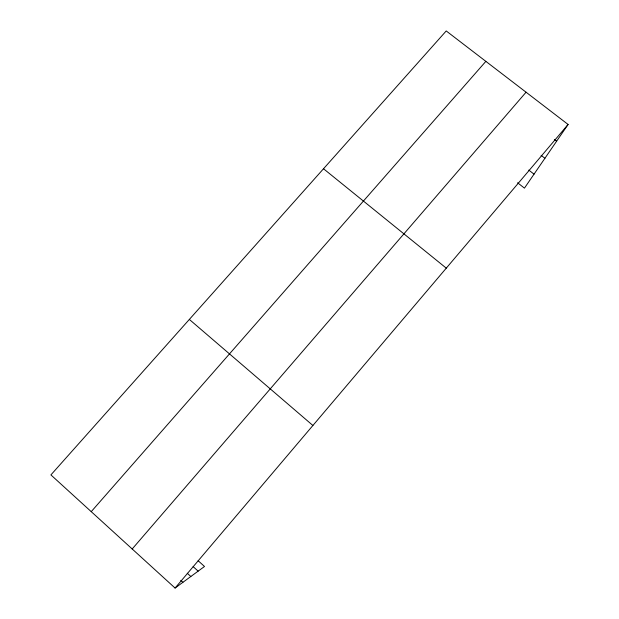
<?xml version="1.0" encoding="UTF-8"?>
<svg xmlns="http://www.w3.org/2000/svg" width="619" height="619" viewBox="0 0 619 619"><rect width="100%" height="100%" fill="white"/><g stroke="black" fill="none" stroke-linecap="round" stroke-linejoin="round"><path stroke-width="0.93" d="M198.126 560.713L204.51 566.478L175.076 588.05L50.905 474.905L446.222 30.95L568.095 124.458L524.448 188.137L517.608 182.767M175.076 588.05L568.095 124.458M132.195 548.976L526.065 92.208M91.233 511.65L485.861 61.358M554.361 139.445L556.628 141.194M541.122 155.346L544.913 158.286M528.788 170.078L534.027 174.163M323.513 168.755L446.276 268.151M189.344 319.427L312.897 425.477M193.128 566.609L198.142 571.144M187.271 573.264L190.838 576.498M180.771 580.359L182.915 582.309"/></g></svg>
